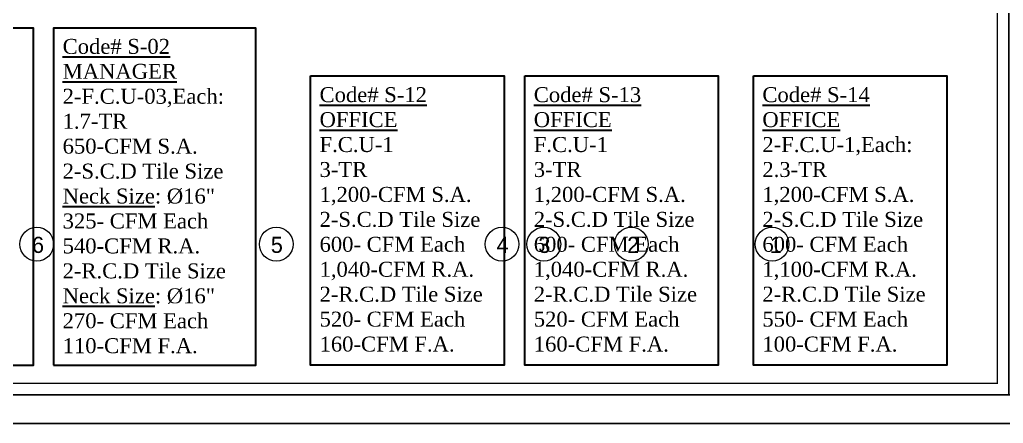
# Model space of a CAD drawing. Extents: x -432 to -365, y -145 to 173.
# Drawn here: x -391.1 to -374.67, y -65.47 to -58.73 of the extents above; entities that cross this region are included whole.
import ezdxf

# ---------------------------------------------------------------- set-up
doc = ezdxf.new("R2010")
doc.units = 0
doc.header["$MEASUREMENT"] = 0
doc.layers.add('AC-TEXT', color=15, linetype='Continuous', lineweight=30)
doc.layers.add('AXIS-TXT', color=171, linetype='Continuous', lineweight=20)
doc.layers.add('fram', color=252, linetype='Continuous')
doc.layers.add('WALL', color=4, linetype='Continuous')
doc.styles.add('AC', font='romans.shx', dxfattribs={"height": 0.2})
doc.styles.add('ARABY', font='sosa.shx')

msp = doc.modelspace()

# ---------------------------------------------------------------- linework, layer by layer
at = {"layer": 'AC-TEXT', "color": 34, "linetype": 'Continuous'}
for points in [[(-394.244, -64.5), (-390.866, -64.5), (-390.866, -58.87), (-394.244, -58.87)], [(-390.533, -64.5), (-387.155, -64.5), (-387.155, -58.87), (-390.533, -58.87)], [(-386.243, -59.665), (-383.009, -59.665), (-383.009, -64.5), (-386.243, -64.5)], [(-382.664, -59.665), (-379.431, -59.665), (-379.431, -64.5), (-382.664, -64.5)], [(-378.846, -59.665), (-375.613, -59.665), (-375.613, -64.5), (-378.846, -64.5)]]:
    msp.add_lwpolyline(points, close=True, dxfattribs=at)
at = {"layer": 'AXIS-TXT'}
for centre in [(-390.814, -62.478), (-386.814, -62.478), (-383.043, -62.478), (-382.346, -62.478), (-380.884, -62.478), (-378.534, -62.478)]:
    msp.add_circle(centre, 0.282, dxfattribs=at)
at = {"layer": 'fram'}
msp.add_line((-431.049, -64.995), (-367.003, -64.995), dxfattribs=at)
for points in [[(-431.526, -27.472), (-366.526, -27.472), (-366.526, -65.472), (-431.526, -65.472)], [(-374.58, -27.949), (-431.049, -27.949), (-431.049, -64.995), (-374.58, -64.995)]]:
    msp.add_lwpolyline(points, close=True, dxfattribs=at)
at = {"layer": 'WALL', "color": 252, "linetype": 'Continuous'}
msp.add_lwpolyline([(-374.772, -28.141, 0.0192, 0.0192, 0), (-430.857, -28.141, 0.0192, 0.0192, 0), (-430.857, -64.803, 0.0192, 0.0192, 0), (-374.772, -64.803, 0.0192, 0.0192, 0)], format="xyseb", close=True, dxfattribs=at)

# ---------------------------------------------------------------- texts
at = {"layer": 'AC-TEXT', "color": 34, "linetype": 'Continuous', "char_height": 0.25, "width": 3.95146, "attachment_point": 7, "style": 'AC'}
for s, insert in [('\\A1;{\\fTimes New Roman|b0|i0|c0|p18;\\L\\C3;Code# S-02\\PMANAGER\\P\\l\\C256;2-F.C.U-03,Each:\\C34;\\P1.7-TR\\P\\C256;650-CFM S.A.\\P\\pt0;\\C34;2-S.C.D Tile Size\\P\\LNeck Size\\l: %%C16" \\P325- CFM Each\\P\\C256;540-CFM R.A.\\C34; \\P\\ptz;2-R.C.D Tile Size\\P\\LNeck Size\\l: %%C16"\\P270- CFM Each \\P\\C256;110-CFM F.A.}', (-390.382, -64.305)), ('\\A1;{\\fTimes New Roman|b0|i0|c0|p18;\\L\\C3;Code# S-12\\POFFICE\\P\\l\\C256;F.C.U-1\\C34;\\P3-TR\\P\\C256;1,200-CFM S.A.\\P\\pt3.5;\\C34;2-S.C.D Tile Size\\P\\pt0;600- CFM Each\\P\\C256;1,040-CFM R.A.\\C34; \\P\\ptz;2-R.C.D Tile Size\\P520- CFM Each \\P\\C256;160-CFM F.A.}', (-386.091, -64.278)), ('\\A1;{\\fTimes New Roman|b0|i0|c0|p18;\\L\\C3;Code# S-13\\POFFICE\\P\\l\\C256;F.C.U-1\\C34;\\P3-TR\\P\\C256;1,200-CFM S.A.\\P\\pt0;\\C34;2-S.C.D Tile Size\\P600- CFM Each\\P\\C256;1,040-CFM R.A.\\C34; \\P\\ptz;2-R.C.D Tile Size\\P520- CFM Each \\P\\C256;160-CFM F.A.}', (-382.513, -64.278)), ('\\A1;{\\fTimes New Roman|b0|i0|c0|p18;\\L\\C3;Code# S-14\\POFFICE\\P\\l\\C256;2-F.C.U-1,Each:\\C34;\\P2.3-TR\\P\\C256;1,200-CFM S.A.\\P\\pt0;\\C34;2-S.C.D Tile Size\\P600- CFM Each\\P\\C256;1,100-CFM R.A.\\C34; \\P\\ptz;2-R.C.D Tile Size\\P550- CFM Each \\P\\C256;100-CFM F.A.}', (-378.695, -64.278))]:
    msp.add_mtext(s, dxfattribs=dict(at, insert=insert))
at = {"layer": 'AXIS-TXT', "style": 'ARABY'}
for s, p in [('6', (-390.894, -62.625, 0)), ('5', (-386.905, -62.625, 0)), ('4', (-383.133, -62.625, 0)), ('3', (-382.437, -62.625, 0)), ('2', (-380.953, -62.625, 0)), ('1', (-378.571, -62.625, 0))]:
    msp.add_text(s, height=0.27, dxfattribs=at).set_placement(p)

doc.saveas('drawing.dxf')
